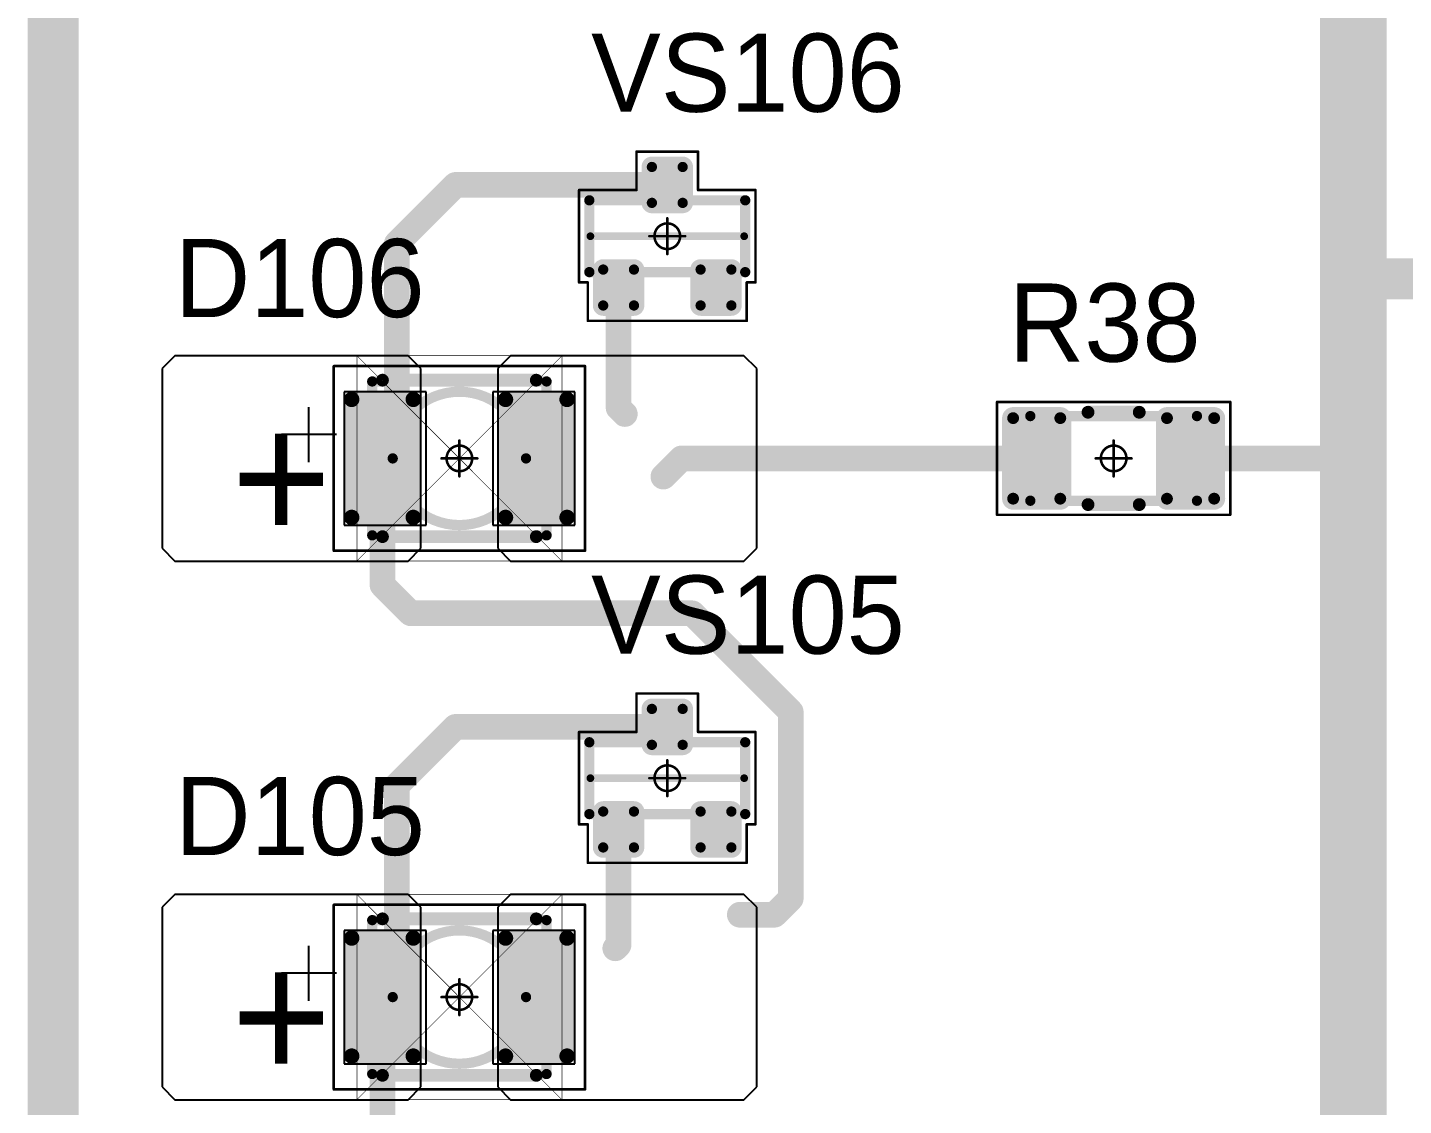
# Model space of a CAD drawing. Header units: millimetres. Extents: x 0 to 1769, y 431 to 1001.
# Drawn here: x 1558.52 to 1585.35, y 486.92 to 507.93 of the extents above; entities that cross this region are included whole.
import ezdxf

# ---------------------------------------------------------------- set-up
doc = ezdxf.new("R2010")
doc.units = ezdxf.units.MM
for name, color, linetype in [('Mechanical13', 56, 'Continuous'), ('Mechanical15', 56, 'Continuous'), ('Mechanical9', 56, 'Continuous'), ('TopLayer', 1, 'Continuous'), ('TopOverlay', 2, 'Continuous'), ('TopPaste', 8, 'Continuous'), ('TopSolder', 216, 'Continuous')]:
    doc.layers.add(name, color=color, linetype=linetype)

# ---------------------------------------------------------------- blocks, each defined once
blk = doc.blocks.new('SOT23_33')
at = {"layer": 'Mechanical13', "const_width": 0.2}
for points in [[(-0.7, 1.52), (-0.7, -1.52)], [(-0.7, 1.52), (0.7, 1.52)], [(0.7, 1.52), (0.7, -1.52)], [(-0.7, -1.52), (0.7, -1.52)]]:
    blk.add_lwpolyline(points, dxfattribs=at)
at = {"layer": 'Mechanical13', "const_width": 0.1}
for points in [[(-0.75, 1.52, 1), (-0.65, 1.52, 1)], [(-0.75, 1.52, 1), (-0.65, 1.52, 1)], [(0.65, 1.52, 1), (0.75, 1.52, 1)], [(0.65, 1.52, 1), (0.75, 1.52, 1)], [(-0.75, -1.52, 1), (-0.65, -1.52, 1)], [(-0.75, -1.52, 1), (-0.65, -1.52, 1)], [(0.65, -1.52, 1), (0.75, -1.52, 1)], [(0.65, -1.52, 1), (0.75, -1.52, 1)]]:
    blk.add_lwpolyline(points, format="xyb", close=True, dxfattribs=at)
at = {"layer": 'Mechanical15', "const_width": 0.05}
for points in [[(-0.9, 1.72), (0.9, 1.72)], [(-0.9, 1.72), (-0.9, 1.55)], [(0.9, 1.72), (0.9, 0.6)], [(-1.65, 1.55), (-0.9, 1.55)], [(-1.65, 1.55), (-1.65, -1.55)], [(0.9, 0.6), (1.65, 0.6)], [(1.65, 0.6), (1.65, -0.6)], [(0, 0.35), (0, -0.35)], [(-0.35, 0), (0.35, 0)], [(0.9, -0.6), (0.9, -1.72)], [(0.9, -0.6), (1.65, -0.6)], [(-1.65, -1.55), (-0.9, -1.55)], [(-0.9, -1.55), (-0.9, -1.72)], [(-0.9, -1.72), (0.9, -1.72)]]:
    blk.add_lwpolyline(points, dxfattribs=at)
at = {"layer": 'Mechanical15'}
for points, const_width in [([(-0.913, 1.72, 1), (-0.888, 1.72, 1)], 0.025), ([(-0.913, 1.72, 1), (-0.888, 1.72, 1)], 0.025), ([(0.888, 1.72, 1), (0.913, 1.72, 1)], 0.025), ([(0.888, 1.72, 1), (0.913, 1.72, 1)], 0.025), ([(-1.662, 1.55, 1), (-1.637, 1.55, 1)], 0.025), ([(-1.662, 1.55, 1), (-1.637, 1.55, 1)], 0.025), ([(-0.913, 1.55, 1), (-0.888, 1.55, 1)], 0.025), ([(-0.913, 1.55, 1), (-0.888, 1.55, 1)], 0.025), ([(0.888, 0.6, 1), (0.913, 0.6, 1)], 0.025), ([(0.888, 0.6, 1), (0.913, 0.6, 1)], 0.025), ([(1.637, 0.6, 1), (1.662, 0.6, 1)], 0.025), ([(1.637, 0.6, 1), (1.662, 0.6, 1)], 0.025), ([(0.25, 0, 1), (-0.25, 0, 1)], 0.05), ([(-0.012, 0.35, 1), (0.012, 0.35, 1)], 0.025), ([(-0.362, 0, 1), (-0.337, 0, 1)], 0.025), ([(-0.262, 0, 1), (-0.238, 0, 1)], 0.025), ([(0.238, 0, 1), (0.262, 0, 1)], 0.025), ([(0.337, 0, 1), (0.362, 0, 1)], 0.025), ([(-0.012, -0.35, 1), (0.012, -0.35, 1)], 0.025), ([(0.888, -0.6, 1), (0.913, -0.6, 1)], 0.025), ([(0.888, -0.6, 1), (0.913, -0.6, 1)], 0.025), ([(1.637, -0.6, 1), (1.662, -0.6, 1)], 0.025), ([(1.637, -0.6, 1), (1.662, -0.6, 1)], 0.025), ([(-1.662, -1.55, 1), (-1.637, -1.55, 1)], 0.025), ([(-1.662, -1.55, 1), (-1.637, -1.55, 1)], 0.025), ([(-0.913, -1.55, 1), (-0.888, -1.55, 1)], 0.025), ([(-0.913, -1.55, 1), (-0.888, -1.55, 1)], 0.025), ([(-0.913, -1.72, 1), (-0.888, -1.72, 1)], 0.025), ([(-0.913, -1.72, 1), (-0.888, -1.72, 1)], 0.025), ([(0.888, -1.72, 1), (0.913, -1.72, 1)], 0.025), ([(0.888, -1.72, 1), (0.913, -1.72, 1)], 0.025)]:
    blk.add_lwpolyline(points, format="xyb", close=True, dxfattribs=dict(at, const_width=const_width))
at = {"layer": 'TopLayer', "const_width": 0.1}
for points in [[(-1.4, 1.25, 1), (-1.3, 1.25, 1)], [(-0.7, 1.25, 1), (-0.6, 1.25, 1)], [(-1.4, 0.65, 1), (-1.3, 0.65, 1)], [(-0.7, 0.65, 1), (-0.6, 0.65, 1)], [(0.6, 0.3, 1), (0.7, 0.3, 1)], [(1.3, 0.3, 1), (1.4, 0.3, 1)], [(0.6, -0.3, 1), (0.7, -0.3, 1)], [(1.3, -0.3, 1), (1.4, -0.3, 1)], [(-1.4, -0.65, 1), (-1.3, -0.65, 1)], [(-0.7, -0.65, 1), (-0.6, -0.65, 1)], [(-1.4, -1.25, 1), (-1.3, -1.25, 1)], [(-0.7, -1.25, 1), (-0.6, -1.25, 1)]]:
    blk.add_lwpolyline(points, format="xyb", close=True, dxfattribs=at)
at = {"layer": 'TopLayer'}
for points in [[(-1.35, 1.35), (-1.35, 0.55), (-0.65, 1.35), (-0.65, 0.55)], [(-1.45, 1.25), (-1.45, 0.65), (-0.55, 1.25), (-0.55, 0.65)], [(0.55, 0.3), (0.55, -0.3), (1.45, 0.3), (1.45, -0.3)], [(0.65, 0.4), (0.65, -0.4), (1.35, 0.4), (1.35, -0.4)], [(-1.45, -0.65), (-1.45, -1.25), (-0.55, -0.65), (-0.55, -1.25)], [(-1.35, -0.55), (-1.35, -1.35), (-0.65, -0.55), (-0.65, -1.35)]]:
    blk.add_solid(points, dxfattribs=at)
at = {"layer": 'TopOverlay', "const_width": 0.15}
blk.add_lwpolyline([(0, 1.5), (0, -1.5)], dxfattribs=at)
at = {"layer": 'TopOverlay', "const_width": 0.075}
for points in [[(-0.038, 1.5, 1), (0.038, 1.5, 1)], [(-0.038, -1.5, 1), (0.038, -1.5, 1)]]:
    blk.add_lwpolyline(points, format="xyb", close=True, dxfattribs=at)
at = {"layer": 'TopPaste', "const_width": 0.075}
for points in [[(-1.387, 1.25, 1), (-1.313, 1.25, 1)], [(-0.687, 1.25, 1), (-0.613, 1.25, 1)], [(-1.387, 0.65, 1), (-1.313, 0.65, 1)], [(-0.687, 0.65, 1), (-0.613, 0.65, 1)], [(0.613, 0.3, 1), (0.687, 0.3, 1)], [(1.313, 0.3, 1), (1.387, 0.3, 1)], [(0.613, -0.3, 1), (0.687, -0.3, 1)], [(1.313, -0.3, 1), (1.387, -0.3, 1)], [(-1.387, -0.65, 1), (-1.313, -0.65, 1)], [(-0.687, -0.65, 1), (-0.613, -0.65, 1)], [(-1.387, -1.25, 1), (-1.313, -1.25, 1)], [(-0.687, -1.25, 1), (-0.613, -1.25, 1)]]:
    blk.add_lwpolyline(points, format="xyb", close=True, dxfattribs=at)
at = {"layer": 'TopPaste'}
for points in [[(-1.425, 1.25), (-1.425, 0.65), (-0.575, 1.25), (-0.575, 0.65)], [(-1.35, 1.325), (-1.35, 0.575), (-0.65, 1.325), (-0.65, 0.575)], [(0.575, 0.3), (0.575, -0.3), (1.425, 0.3), (1.425, -0.3)], [(0.65, 0.375), (0.65, -0.375), (1.35, 0.375), (1.35, -0.375)], [(-1.425, -0.65), (-1.425, -1.25), (-0.575, -0.65), (-0.575, -1.25)], [(-1.35, -0.575), (-1.35, -1.325), (-0.65, -0.575), (-0.65, -1.325)]]:
    blk.add_solid(points, dxfattribs=at)
at = {"layer": 'TopSolder', "const_width": 0.202}
for points in [[(-1.451, 1.25, 1), (-1.249, 1.25, 1)], [(-0.751, 1.25, 1), (-0.549, 1.25, 1)], [(-1.451, 0.65, 1), (-1.249, 0.65, 1)], [(-0.751, 0.65, 1), (-0.549, 0.65, 1)], [(0.549, 0.3, 1), (0.751, 0.3, 1)], [(1.249, 0.3, 1), (1.451, 0.3, 1)], [(0.549, -0.3, 1), (0.751, -0.3, 1)], [(1.249, -0.3, 1), (1.451, -0.3, 1)], [(-1.451, -0.65, 1), (-1.249, -0.65, 1)], [(-0.751, -0.65, 1), (-0.549, -0.65, 1)], [(-1.451, -1.25, 1), (-1.249, -1.25, 1)], [(-0.751, -1.25, 1), (-0.549, -1.25, 1)]]:
    blk.add_lwpolyline(points, format="xyb", close=True, dxfattribs=at)
at = {"layer": 'TopSolder'}
for points in [[(-1.35, 1.452), (-1.35, 0.448), (-0.65, 1.452), (-0.65, 0.448)], [(-1.552, 1.25), (-1.552, 0.65), (-0.448, 1.25), (-0.448, 0.65)], [(0.448, 0.3), (0.448, -0.3), (1.552, 0.3), (1.552, -0.3)], [(0.65, 0.502), (0.65, -0.502), (1.35, 0.502), (1.35, -0.502)], [(-1.35, -0.448), (-1.35, -1.452), (-0.65, -0.448), (-0.65, -1.452)], [(-1.552, -0.65), (-1.552, -1.25), (-0.448, -0.65), (-0.448, -1.25)]]:
    blk.add_solid(points, dxfattribs=at)
blk = doc.blocks.new('SOT23_34')
at = {"layer": 'Mechanical13', "const_width": 0.2}
for points in [[(-0.7, 1.52), (-0.7, -1.52)], [(-0.7, 1.52), (0.7, 1.52)], [(0.7, 1.52), (0.7, -1.52)], [(-0.7, -1.52), (0.7, -1.52)]]:
    blk.add_lwpolyline(points, dxfattribs=at)
at = {"layer": 'Mechanical13', "const_width": 0.1}
for points in [[(-0.75, 1.52, 1), (-0.65, 1.52, 1)], [(-0.75, 1.52, 1), (-0.65, 1.52, 1)], [(0.65, 1.52, 1), (0.75, 1.52, 1)], [(0.65, 1.52, 1), (0.75, 1.52, 1)], [(-0.75, -1.52, 1), (-0.65, -1.52, 1)], [(-0.75, -1.52, 1), (-0.65, -1.52, 1)], [(0.65, -1.52, 1), (0.75, -1.52, 1)], [(0.65, -1.52, 1), (0.75, -1.52, 1)]]:
    blk.add_lwpolyline(points, format="xyb", close=True, dxfattribs=at)
at = {"layer": 'Mechanical15', "const_width": 0.05}
for points in [[(-0.9, 1.72), (0.9, 1.72)], [(-0.9, 1.72), (-0.9, 1.55)], [(0.9, 1.72), (0.9, 0.6)], [(-1.65, 1.55), (-0.9, 1.55)], [(-1.65, 1.55), (-1.65, -1.55)], [(0.9, 0.6), (1.65, 0.6)], [(1.65, 0.6), (1.65, -0.6)], [(0, 0.35), (0, -0.35)], [(-0.35, 0), (0.35, 0)], [(0.9, -0.6), (0.9, -1.72)], [(0.9, -0.6), (1.65, -0.6)], [(-1.65, -1.55), (-0.9, -1.55)], [(-0.9, -1.55), (-0.9, -1.72)], [(-0.9, -1.72), (0.9, -1.72)]]:
    blk.add_lwpolyline(points, dxfattribs=at)
at = {"layer": 'Mechanical15'}
for points, const_width in [([(-0.913, 1.72, 1), (-0.888, 1.72, 1)], 0.025), ([(-0.913, 1.72, 1), (-0.888, 1.72, 1)], 0.025), ([(0.888, 1.72, 1), (0.913, 1.72, 1)], 0.025), ([(0.888, 1.72, 1), (0.913, 1.72, 1)], 0.025), ([(-1.662, 1.55, 1), (-1.637, 1.55, 1)], 0.025), ([(-1.662, 1.55, 1), (-1.637, 1.55, 1)], 0.025), ([(-0.913, 1.55, 1), (-0.888, 1.55, 1)], 0.025), ([(-0.913, 1.55, 1), (-0.888, 1.55, 1)], 0.025), ([(0.888, 0.6, 1), (0.913, 0.6, 1)], 0.025), ([(0.888, 0.6, 1), (0.913, 0.6, 1)], 0.025), ([(1.637, 0.6, 1), (1.662, 0.6, 1)], 0.025), ([(1.637, 0.6, 1), (1.662, 0.6, 1)], 0.025), ([(0.25, 0, 1), (-0.25, 0, 1)], 0.05), ([(-0.012, 0.35, 1), (0.012, 0.35, 1)], 0.025), ([(-0.362, 0, 1), (-0.337, 0, 1)], 0.025), ([(-0.262, 0, 1), (-0.238, 0, 1)], 0.025), ([(0.238, 0, 1), (0.262, 0, 1)], 0.025), ([(0.337, 0, 1), (0.362, 0, 1)], 0.025), ([(-0.012, -0.35, 1), (0.012, -0.35, 1)], 0.025), ([(0.888, -0.6, 1), (0.913, -0.6, 1)], 0.025), ([(0.888, -0.6, 1), (0.913, -0.6, 1)], 0.025), ([(1.637, -0.6, 1), (1.662, -0.6, 1)], 0.025), ([(1.637, -0.6, 1), (1.662, -0.6, 1)], 0.025), ([(-1.662, -1.55, 1), (-1.637, -1.55, 1)], 0.025), ([(-1.662, -1.55, 1), (-1.637, -1.55, 1)], 0.025), ([(-0.913, -1.55, 1), (-0.888, -1.55, 1)], 0.025), ([(-0.913, -1.55, 1), (-0.888, -1.55, 1)], 0.025), ([(-0.913, -1.72, 1), (-0.888, -1.72, 1)], 0.025), ([(-0.913, -1.72, 1), (-0.888, -1.72, 1)], 0.025), ([(0.888, -1.72, 1), (0.913, -1.72, 1)], 0.025), ([(0.888, -1.72, 1), (0.913, -1.72, 1)], 0.025)]:
    blk.add_lwpolyline(points, format="xyb", close=True, dxfattribs=dict(at, const_width=const_width))
at = {"layer": 'TopLayer', "const_width": 0.1}
for points in [[(-1.4, 1.25, 1), (-1.3, 1.25, 1)], [(-0.7, 1.25, 1), (-0.6, 1.25, 1)], [(-1.4, 0.65, 1), (-1.3, 0.65, 1)], [(-0.7, 0.65, 1), (-0.6, 0.65, 1)], [(0.6, 0.3, 1), (0.7, 0.3, 1)], [(1.3, 0.3, 1), (1.4, 0.3, 1)], [(0.6, -0.3, 1), (0.7, -0.3, 1)], [(1.3, -0.3, 1), (1.4, -0.3, 1)], [(-1.4, -0.65, 1), (-1.3, -0.65, 1)], [(-0.7, -0.65, 1), (-0.6, -0.65, 1)], [(-1.4, -1.25, 1), (-1.3, -1.25, 1)], [(-0.7, -1.25, 1), (-0.6, -1.25, 1)]]:
    blk.add_lwpolyline(points, format="xyb", close=True, dxfattribs=at)
at = {"layer": 'TopLayer'}
for points in [[(-1.35, 1.35), (-1.35, 0.55), (-0.65, 1.35), (-0.65, 0.55)], [(-1.45, 1.25), (-1.45, 0.65), (-0.55, 1.25), (-0.55, 0.65)], [(0.55, 0.3), (0.55, -0.3), (1.45, 0.3), (1.45, -0.3)], [(0.65, 0.4), (0.65, -0.4), (1.35, 0.4), (1.35, -0.4)], [(-1.45, -0.65), (-1.45, -1.25), (-0.55, -0.65), (-0.55, -1.25)], [(-1.35, -0.55), (-1.35, -1.35), (-0.65, -0.55), (-0.65, -1.35)]]:
    blk.add_solid(points, dxfattribs=at)
at = {"layer": 'TopOverlay', "const_width": 0.15}
blk.add_lwpolyline([(0, 1.5), (0, -1.5)], dxfattribs=at)
at = {"layer": 'TopOverlay', "const_width": 0.075}
for points in [[(-0.038, 1.5, 1), (0.038, 1.5, 1)], [(-0.038, -1.5, 1), (0.038, -1.5, 1)]]:
    blk.add_lwpolyline(points, format="xyb", close=True, dxfattribs=at)
at = {"layer": 'TopPaste', "const_width": 0.075}
for points in [[(-1.387, 1.25, 1), (-1.313, 1.25, 1)], [(-0.687, 1.25, 1), (-0.613, 1.25, 1)], [(-1.387, 0.65, 1), (-1.313, 0.65, 1)], [(-0.687, 0.65, 1), (-0.613, 0.65, 1)], [(0.613, 0.3, 1), (0.687, 0.3, 1)], [(1.313, 0.3, 1), (1.387, 0.3, 1)], [(0.613, -0.3, 1), (0.687, -0.3, 1)], [(1.313, -0.3, 1), (1.387, -0.3, 1)], [(-1.387, -0.65, 1), (-1.313, -0.65, 1)], [(-0.687, -0.65, 1), (-0.613, -0.65, 1)], [(-1.387, -1.25, 1), (-1.313, -1.25, 1)], [(-0.687, -1.25, 1), (-0.613, -1.25, 1)]]:
    blk.add_lwpolyline(points, format="xyb", close=True, dxfattribs=at)
at = {"layer": 'TopPaste'}
for points in [[(-1.425, 1.25), (-1.425, 0.65), (-0.575, 1.25), (-0.575, 0.65)], [(-1.35, 1.325), (-1.35, 0.575), (-0.65, 1.325), (-0.65, 0.575)], [(0.575, 0.3), (0.575, -0.3), (1.425, 0.3), (1.425, -0.3)], [(0.65, 0.375), (0.65, -0.375), (1.35, 0.375), (1.35, -0.375)], [(-1.425, -0.65), (-1.425, -1.25), (-0.575, -0.65), (-0.575, -1.25)], [(-1.35, -0.575), (-1.35, -1.325), (-0.65, -0.575), (-0.65, -1.325)]]:
    blk.add_solid(points, dxfattribs=at)
at = {"layer": 'TopSolder', "const_width": 0.202}
for points in [[(-1.451, 1.25, 1), (-1.249, 1.25, 1)], [(-0.751, 1.25, 1), (-0.549, 1.25, 1)], [(-1.451, 0.65, 1), (-1.249, 0.65, 1)], [(-0.751, 0.65, 1), (-0.549, 0.65, 1)], [(0.549, 0.3, 1), (0.751, 0.3, 1)], [(1.249, 0.3, 1), (1.451, 0.3, 1)], [(0.549, -0.3, 1), (0.751, -0.3, 1)], [(1.249, -0.3, 1), (1.451, -0.3, 1)], [(-1.451, -0.65, 1), (-1.249, -0.65, 1)], [(-0.751, -0.65, 1), (-0.549, -0.65, 1)], [(-1.451, -1.25, 1), (-1.249, -1.25, 1)], [(-0.751, -1.25, 1), (-0.549, -1.25, 1)]]:
    blk.add_lwpolyline(points, format="xyb", close=True, dxfattribs=at)
at = {"layer": 'TopSolder'}
for points in [[(-1.35, 1.452), (-1.35, 0.448), (-0.65, 1.452), (-0.65, 0.448)], [(-1.552, 1.25), (-1.552, 0.65), (-0.448, 1.25), (-0.448, 0.65)], [(0.448, 0.3), (0.448, -0.3), (1.552, 0.3), (1.552, -0.3)], [(0.65, 0.502), (0.65, -0.502), (1.35, 0.502), (1.35, -0.502)], [(-1.35, -0.448), (-1.35, -1.452), (-0.65, -0.448), (-0.65, -1.452)], [(-1.552, -0.65), (-1.552, -1.25), (-0.448, -0.65), (-0.448, -1.25)]]:
    blk.add_solid(points, dxfattribs=at)
blk = doc.blocks.new('RC1206S_151')
at = {"layer": 'Mechanical13', "const_width": 0.2}
for points in [[(1.625, 0.825), (-1.625, 0.825)], [(-1.625, 0.825), (-1.625, -0.825)], [(1.625, 0.825), (1.625, -0.825)], [(1.625, -0.825), (-1.625, -0.825)]]:
    blk.add_lwpolyline(points, dxfattribs=at)
at = {"layer": 'Mechanical13', "const_width": 0.1}
for points in [[(-1.675, 0.825, 1), (-1.575, 0.825, 1)], [(-1.675, 0.825, 1), (-1.575, 0.825, 1)], [(1.575, 0.825, 1), (1.675, 0.825, 1)], [(1.575, 0.825, 1), (1.675, 0.825, 1)], [(-1.675, -0.825, 1), (-1.575, -0.825, 1)], [(-1.675, -0.825, 1), (-1.575, -0.825, 1)], [(1.575, -0.825, 1), (1.675, -0.825, 1)], [(1.575, -0.825, 1), (1.675, -0.825, 1)]]:
    blk.add_lwpolyline(points, format="xyb", close=True, dxfattribs=at)
at = {"layer": 'Mechanical15', "const_width": 0.05}
for points in [[(2.275, 1.1), (-2.275, 1.1)], [(-2.275, 1.1), (-2.275, -1.1)], [(2.275, 1.1), (2.275, -1.1)], [(0, 0.35), (0, -0.35)], [(0.35, 0), (-0.35, 0)], [(2.275, -1.1), (-2.275, -1.1)]]:
    blk.add_lwpolyline(points, dxfattribs=at)
at = {"layer": 'Mechanical15'}
for points, const_width in [([(-2.287, 1.1, 1), (-2.262, 1.1, 1)], 0.025), ([(-2.287, 1.1, 1), (-2.262, 1.1, 1)], 0.025), ([(2.262, 1.1, 1), (2.287, 1.1, 1)], 0.025), ([(2.262, 1.1, 1), (2.287, 1.1, 1)], 0.025), ([(0.25, 0, 1), (-0.25, 0, 1)], 0.05), ([(-0.012, 0.35, 1), (0.012, 0.35, 1)], 0.025), ([(-0.362, 0, 1), (-0.337, 0, 1)], 0.025), ([(-0.262, 0, 1), (-0.238, 0, 1)], 0.025), ([(0.238, 0, 1), (0.262, 0, 1)], 0.025), ([(0.337, 0, 1), (0.362, 0, 1)], 0.025), ([(-0.012, -0.35, 1), (0.012, -0.35, 1)], 0.025), ([(-2.287, -1.1, 1), (-2.262, -1.1, 1)], 0.025), ([(-2.287, -1.1, 1), (-2.262, -1.1, 1)], 0.025), ([(2.262, -1.1, 1), (2.287, -1.1, 1)], 0.025), ([(2.262, -1.1, 1), (2.287, -1.1, 1)], 0.025)]:
    blk.add_lwpolyline(points, format="xyb", close=True, dxfattribs=dict(at, const_width=const_width))
at = {"layer": 'TopLayer', "const_width": 0.115}
for points in [[(-2.018, 0.785, 1), (-1.903, 0.785, 1)], [(-1.098, 0.785, 1), (-0.983, 0.785, 1)], [(0.983, 0.785, 1), (1.098, 0.785, 1)], [(1.903, 0.785, 1), (2.018, 0.785, 1)], [(-2.018, -0.785, 1), (-1.903, -0.785, 1)], [(-1.098, -0.785, 1), (-0.983, -0.785, 1)], [(0.983, -0.785, 1), (1.098, -0.785, 1)], [(1.903, -0.785, 1), (2.018, -0.785, 1)]]:
    blk.add_lwpolyline(points, format="xyb", close=True, dxfattribs=at)
at = {"layer": 'TopLayer'}
for points in [[(-1.96, -0.9), (-1.04, -0.9), (-1.96, 0.9), (-1.04, 0.9)], [(1.04, -0.9), (1.96, -0.9), (1.04, 0.9), (1.96, 0.9)], [(-2.075, -0.785), (-0.925, -0.785), (-2.075, 0.785), (-0.925, 0.785)], [(0.925, -0.785), (2.075, -0.785), (0.925, 0.785), (2.075, 0.785)]]:
    blk.add_solid(points, dxfattribs=at)
at = {"layer": 'TopOverlay', "const_width": 0.25}
for points in [[(0.5, 0.9), (-0.5, 0.9)], [(0.5, -0.9), (-0.5, -0.9)]]:
    blk.add_lwpolyline(points, dxfattribs=at)
at = {"layer": 'TopOverlay', "const_width": 0.125}
for points in [[(-0.562, 0.9, 1), (-0.437, 0.9, 1)], [(0.437, 0.9, 1), (0.562, 0.9, 1)], [(-0.562, -0.9, 1), (-0.437, -0.9, 1)], [(0.437, -0.9, 1), (0.562, -0.9, 1)]]:
    blk.add_lwpolyline(points, format="xyb", close=True, dxfattribs=at)
at = {"layer": 'TopPaste', "const_width": 0.09}
for points in [[(-2.005, 0.785, 1), (-1.915, 0.785, 1)], [(-1.085, 0.785, 1), (-0.995, 0.785, 1)], [(0.995, 0.785, 1), (1.085, 0.785, 1)], [(1.915, 0.785, 1), (2.005, 0.785, 1)], [(-2.005, -0.785, 1), (-1.915, -0.785, 1)], [(-1.085, -0.785, 1), (-0.995, -0.785, 1)], [(0.995, -0.785, 1), (1.085, -0.785, 1)], [(1.915, -0.785, 1), (2.005, -0.785, 1)]]:
    blk.add_lwpolyline(points, format="xyb", close=True, dxfattribs=at)
at = {"layer": 'TopPaste'}
for points in [[(-1.96, -0.875), (-1.04, -0.875), (-1.96, 0.875), (-1.04, 0.875)], [(1.04, -0.875), (1.96, -0.875), (1.04, 0.875), (1.96, 0.875)], [(-2.05, -0.785), (-0.95, -0.785), (-2.05, 0.785), (-0.95, 0.785)], [(0.95, -0.785), (2.05, -0.785), (0.95, 0.785), (2.05, 0.785)]]:
    blk.add_solid(points, dxfattribs=at)
at = {"layer": 'TopSolder', "const_width": 0.215}
for points in [[(-2.068, 0.785, 1), (-1.853, 0.785, 1)], [(-1.148, 0.785, 1), (-0.933, 0.785, 1)], [(0.933, 0.785, 1), (1.148, 0.785, 1)], [(1.853, 0.785, 1), (2.068, 0.785, 1)], [(-2.068, -0.785, 1), (-1.853, -0.785, 1)], [(-1.148, -0.785, 1), (-0.933, -0.785, 1)], [(0.933, -0.785, 1), (1.148, -0.785, 1)], [(1.853, -0.785, 1), (2.068, -0.785, 1)]]:
    blk.add_lwpolyline(points, format="xyb", close=True, dxfattribs=at)
at = {"layer": 'TopSolder'}
for points in [[(-1.96, -1), (-1.04, -1), (-1.96, 1), (-1.04, 1)], [(1.04, -1), (1.96, -1), (1.04, 1), (1.96, 1)], [(-2.175, -0.785), (-0.825, -0.785), (-2.175, 0.785), (-0.825, 0.785)], [(0.825, -0.785), (2.175, -0.785), (0.825, 0.785), (2.175, 0.785)]]:
    blk.add_solid(points, dxfattribs=at)
blk = doc.blocks.new('T66G_221')
at = {"layer": 'Mechanical13'}
for p, q in [((2.936, 0.071), (2.936, -1)), ((2.4, -0.464), (3.471, -0.464))]:
    blk.add_line(p, q, dxfattribs=at)
at = {"layer": 'Mechanical13', "const_width": 0.2}
for points in [[(1.7, 1.5), (-1.7, 1.5)], [(-1.7, 1.5), (-1.7, -1.5)], [(1.7, 1.5), (1.7, -1.5)], [(1.7, -1.5), (-1.7, -1.5)]]:
    blk.add_lwpolyline(points, dxfattribs=at)
at = {"layer": 'Mechanical13'}
for points, const_width in [([(-1.75, 1.5, 1), (-1.65, 1.5, 1)], 0.1), ([(-1.75, 1.5, 1), (-1.65, 1.5, 1)], 0.1), ([(1.3, 0, 1), (-1.3, 0, 1)], 0.2), ([(1.65, 1.5, 1), (1.75, 1.5, 1)], 0.1), ([(1.65, 1.5, 1), (1.75, 1.5, 1)], 0.1), ([(-1.35, 0, 1), (-1.25, 0, 1)], 0.1), ([(1.25, 0, 1), (1.35, 0, 1)], 0.1), ([(-1.75, -1.5, 1), (-1.65, -1.5, 1)], 0.1), ([(-1.75, -1.5, 1), (-1.65, -1.5, 1)], 0.1), ([(1.65, -1.5, 1), (1.75, -1.5, 1)], 0.1), ([(1.65, -1.5, 1), (1.75, -1.5, 1)], 0.1)]:
    blk.add_lwpolyline(points, format="xyb", close=True, dxfattribs=dict(at, const_width=const_width))
at = {"layer": 'Mechanical15', "const_width": 0.05}
for points in [[(-2.45, 1.8), (-2.45, -1.8)], [(2.45, 1.8), (-2.45, 1.8)], [(2.45, 1.8), (2.45, -1.8)], [(0, 0.35), (0, -0.35)], [(0.35, 0), (-0.35, 0)], [(2.45, -1.8), (-2.45, -1.8)]]:
    blk.add_lwpolyline(points, dxfattribs=at)
at = {"layer": 'Mechanical15'}
for points, const_width in [([(-2.462, 1.8, 1), (-2.438, 1.8, 1)], 0.025), ([(-2.462, 1.8, 1), (-2.438, 1.8, 1)], 0.025), ([(2.438, 1.8, 1), (2.462, 1.8, 1)], 0.025), ([(2.438, 1.8, 1), (2.462, 1.8, 1)], 0.025), ([(0.25, 0, 1), (-0.25, 0, 1)], 0.05), ([(-0.012, 0.35, 1), (0.012, 0.35, 1)], 0.025), ([(-0.362, 0, 1), (-0.337, 0, 1)], 0.025), ([(-0.262, 0, 1), (-0.238, 0, 1)], 0.025), ([(0.238, 0, 1), (0.262, 0, 1)], 0.025), ([(0.337, 0, 1), (0.362, 0, 1)], 0.025), ([(-0.012, -0.35, 1), (0.012, -0.35, 1)], 0.025), ([(-2.462, -1.8, 1), (-2.438, -1.8, 1)], 0.025), ([(-2.462, -1.8, 1), (-2.438, -1.8, 1)], 0.025), ([(2.438, -1.8, 1), (2.462, -1.8, 1)], 0.025), ([(2.438, -1.8, 1), (2.462, -1.8, 1)], 0.025)]:
    blk.add_lwpolyline(points, format="xyb", close=True, dxfattribs=dict(at, const_width=const_width))
at = {"layer": 'TopLayer'}
for p, q in [((-5.55, 2), (-5.8, 1.75)), ((-1, 2), (-5.55, 2)), ((-0.75, 1.75), (-1, 2)), ((1, 2), (0.75, 1.75)), ((5.55, 2), (1, 2)), ((5.8, 1.75), (5.55, 2)), ((-5.8, 1.75), (-5.8, -1.75)), ((-0.75, -1.75), (-0.75, 1.75)), ((0.75, 1.75), (0.75, -1.75)), ((5.8, -1.75), (5.8, 1.75)), ((-5.8, -1.75), (-5.55, -2)), ((-1, -2), (-0.75, -1.75)), ((0.75, -1.75), (1, -2)), ((5.55, -2), (5.8, -1.75)), ((-5.55, -2), (-1, -2)), ((1, -2), (5.55, -2))]:
    blk.add_line(p, q, dxfattribs=at)
at = {"layer": 'TopLayer', "const_width": 0.15}
for points in [[(-2.175, 1.15, 1), (-2.025, 1.15, 1)], [(-0.975, 1.15, 1), (-0.825, 1.15, 1)], [(0.825, 1.15, 1), (0.975, 1.15, 1)], [(2.025, 1.15, 1), (2.175, 1.15, 1)], [(-2.175, -1.15, 1), (-2.025, -1.15, 1)], [(-0.975, -1.15, 1), (-0.825, -1.15, 1)], [(0.825, -1.15, 1), (0.975, -1.15, 1)], [(2.025, -1.15, 1), (2.175, -1.15, 1)]]:
    blk.add_lwpolyline(points, format="xyb", close=True, dxfattribs=at)
at = {"layer": 'TopLayer'}
for points in [[(-0.75, 1.15), (-2.25, 1.15), (-0.75, -1.15), (-2.25, -1.15)], [(-0.9, 1.3), (-2.1, 1.3), (-0.9, -1.3), (-2.1, -1.3)], [(2.25, 1.15), (0.75, 1.15), (2.25, -1.15), (0.75, -1.15)], [(2.1, 1.3), (0.9, 1.3), (2.1, -1.3), (0.9, -1.3)]]:
    blk.add_solid(points, dxfattribs=at)
at = {"layer": 'TopOverlay', "const_width": 0.25}
for points in [[(1.5, 1.525), (-1.5, 1.525)], [(1.5, -1.525), (-1.5, -1.525)]]:
    blk.add_lwpolyline(points, dxfattribs=at)
at = {"layer": 'TopOverlay', "const_width": 0.125}
for points in [[(-1.562, 1.525, 1), (-1.438, 1.525, 1)], [(1.438, 1.525, 1), (1.562, 1.525, 1)], [(-1.562, -1.525, 1), (-1.438, -1.525, 1)], [(1.438, -1.525, 1), (1.562, -1.525, 1)]]:
    blk.add_lwpolyline(points, format="xyb", close=True, dxfattribs=at)
at = {"layer": 'TopPaste', "const_width": 0.125}
for points in [[(-2.163, 1.15, 1), (-2.038, 1.15, 1)], [(-0.963, 1.15, 1), (-0.838, 1.15, 1)], [(0.838, 1.15, 1), (0.963, 1.15, 1)], [(2.038, 1.15, 1), (2.163, 1.15, 1)], [(-2.163, -1.15, 1), (-2.038, -1.15, 1)], [(-0.963, -1.15, 1), (-0.838, -1.15, 1)], [(0.838, -1.15, 1), (0.963, -1.15, 1)], [(2.038, -1.15, 1), (2.163, -1.15, 1)]]:
    blk.add_lwpolyline(points, format="xyb", close=True, dxfattribs=at)
at = {"layer": 'TopPaste'}
for points in [[(-0.775, 1.15), (-2.225, 1.15), (-0.775, -1.15), (-2.225, -1.15)], [(-0.9, 1.275), (-2.1, 1.275), (-0.9, -1.275), (-2.1, -1.275)], [(2.225, 1.15), (0.775, 1.15), (2.225, -1.15), (0.775, -1.15)], [(2.1, 1.275), (0.9, 1.275), (2.1, -1.275), (0.9, -1.275)]]:
    blk.add_solid(points, dxfattribs=at)
at = {"layer": 'TopSolder'}
for p, q in [((-2.25, 1.3), (-2.25, -1.3)), ((-0.65, 1.3), (-2.25, 1.3)), ((-0.65, -1.3), (-0.65, 1.3)), ((0.65, 1.3), (0.65, -1.3)), ((2.25, 1.3), (0.65, 1.3)), ((2.25, -1.3), (2.25, 1.3)), ((-2.25, -1.3), (-0.65, -1.3)), ((0.65, -1.3), (2.25, -1.3))]:
    blk.add_line(p, q, dxfattribs=at)
at = {"layer": 'TopOverlay'}
blk.add_text('+', height=2.5, dxfattribs=at).set_placement((2.5, -0.8))
blk = doc.blocks.new('T66G_222')
at = {"layer": 'Mechanical13'}
for p, q in [((2.936, 0.071), (2.936, -1)), ((2.4, -0.464), (3.471, -0.464))]:
    blk.add_line(p, q, dxfattribs=at)
at = {"layer": 'Mechanical13', "const_width": 0.2}
for points in [[(1.7, 1.5), (-1.7, 1.5)], [(-1.7, 1.5), (-1.7, -1.5)], [(1.7, 1.5), (1.7, -1.5)], [(1.7, -1.5), (-1.7, -1.5)]]:
    blk.add_lwpolyline(points, dxfattribs=at)
at = {"layer": 'Mechanical13'}
for points, const_width in [([(-1.75, 1.5, 1), (-1.65, 1.5, 1)], 0.1), ([(-1.75, 1.5, 1), (-1.65, 1.5, 1)], 0.1), ([(1.3, 0, 1), (-1.3, 0, 1)], 0.2), ([(1.65, 1.5, 1), (1.75, 1.5, 1)], 0.1), ([(1.65, 1.5, 1), (1.75, 1.5, 1)], 0.1), ([(-1.35, 0, 1), (-1.25, 0, 1)], 0.1), ([(1.25, 0, 1), (1.35, 0, 1)], 0.1), ([(-1.75, -1.5, 1), (-1.65, -1.5, 1)], 0.1), ([(-1.75, -1.5, 1), (-1.65, -1.5, 1)], 0.1), ([(1.65, -1.5, 1), (1.75, -1.5, 1)], 0.1), ([(1.65, -1.5, 1), (1.75, -1.5, 1)], 0.1)]:
    blk.add_lwpolyline(points, format="xyb", close=True, dxfattribs=dict(at, const_width=const_width))
at = {"layer": 'Mechanical15', "const_width": 0.05}
for points in [[(-2.45, 1.8), (-2.45, -1.8)], [(2.45, 1.8), (-2.45, 1.8)], [(2.45, 1.8), (2.45, -1.8)], [(0, 0.35), (0, -0.35)], [(0.35, 0), (-0.35, 0)], [(2.45, -1.8), (-2.45, -1.8)]]:
    blk.add_lwpolyline(points, dxfattribs=at)
at = {"layer": 'Mechanical15'}
for points, const_width in [([(-2.462, 1.8, 1), (-2.438, 1.8, 1)], 0.025), ([(-2.462, 1.8, 1), (-2.438, 1.8, 1)], 0.025), ([(2.438, 1.8, 1), (2.462, 1.8, 1)], 0.025), ([(2.438, 1.8, 1), (2.462, 1.8, 1)], 0.025), ([(0.25, 0, 1), (-0.25, 0, 1)], 0.05), ([(-0.012, 0.35, 1), (0.012, 0.35, 1)], 0.025), ([(-0.362, 0, 1), (-0.337, 0, 1)], 0.025), ([(-0.262, 0, 1), (-0.238, 0, 1)], 0.025), ([(0.238, 0, 1), (0.262, 0, 1)], 0.025), ([(0.337, 0, 1), (0.362, 0, 1)], 0.025), ([(-0.012, -0.35, 1), (0.012, -0.35, 1)], 0.025), ([(-2.462, -1.8, 1), (-2.438, -1.8, 1)], 0.025), ([(-2.462, -1.8, 1), (-2.438, -1.8, 1)], 0.025), ([(2.438, -1.8, 1), (2.462, -1.8, 1)], 0.025), ([(2.438, -1.8, 1), (2.462, -1.8, 1)], 0.025)]:
    blk.add_lwpolyline(points, format="xyb", close=True, dxfattribs=dict(at, const_width=const_width))
at = {"layer": 'TopLayer'}
for p, q in [((-5.55, 2), (-5.8, 1.75)), ((-1, 2), (-5.55, 2)), ((-0.75, 1.75), (-1, 2)), ((1, 2), (0.75, 1.75)), ((5.55, 2), (1, 2)), ((5.8, 1.75), (5.55, 2)), ((-5.8, 1.75), (-5.8, -1.75)), ((-0.75, -1.75), (-0.75, 1.75)), ((0.75, 1.75), (0.75, -1.75)), ((5.8, -1.75), (5.8, 1.75)), ((-5.8, -1.75), (-5.55, -2)), ((-1, -2), (-0.75, -1.75)), ((0.75, -1.75), (1, -2)), ((5.55, -2), (5.8, -1.75)), ((-5.55, -2), (-1, -2)), ((1, -2), (5.55, -2))]:
    blk.add_line(p, q, dxfattribs=at)
at = {"layer": 'TopLayer', "const_width": 0.15}
for points in [[(-2.175, 1.15, 1), (-2.025, 1.15, 1)], [(-0.975, 1.15, 1), (-0.825, 1.15, 1)], [(0.825, 1.15, 1), (0.975, 1.15, 1)], [(2.025, 1.15, 1), (2.175, 1.15, 1)], [(-2.175, -1.15, 1), (-2.025, -1.15, 1)], [(-0.975, -1.15, 1), (-0.825, -1.15, 1)], [(0.825, -1.15, 1), (0.975, -1.15, 1)], [(2.025, -1.15, 1), (2.175, -1.15, 1)]]:
    blk.add_lwpolyline(points, format="xyb", close=True, dxfattribs=at)
at = {"layer": 'TopLayer'}
for points in [[(-0.75, 1.15), (-2.25, 1.15), (-0.75, -1.15), (-2.25, -1.15)], [(-0.9, 1.3), (-2.1, 1.3), (-0.9, -1.3), (-2.1, -1.3)], [(2.25, 1.15), (0.75, 1.15), (2.25, -1.15), (0.75, -1.15)], [(2.1, 1.3), (0.9, 1.3), (2.1, -1.3), (0.9, -1.3)]]:
    blk.add_solid(points, dxfattribs=at)
at = {"layer": 'TopOverlay', "const_width": 0.25}
for points in [[(1.5, 1.525), (-1.5, 1.525)], [(1.5, -1.525), (-1.5, -1.525)]]:
    blk.add_lwpolyline(points, dxfattribs=at)
at = {"layer": 'TopOverlay', "const_width": 0.125}
for points in [[(-1.562, 1.525, 1), (-1.438, 1.525, 1)], [(1.438, 1.525, 1), (1.562, 1.525, 1)], [(-1.562, -1.525, 1), (-1.438, -1.525, 1)], [(1.438, -1.525, 1), (1.562, -1.525, 1)]]:
    blk.add_lwpolyline(points, format="xyb", close=True, dxfattribs=at)
at = {"layer": 'TopPaste', "const_width": 0.125}
for points in [[(-2.163, 1.15, 1), (-2.038, 1.15, 1)], [(-0.963, 1.15, 1), (-0.838, 1.15, 1)], [(0.838, 1.15, 1), (0.963, 1.15, 1)], [(2.038, 1.15, 1), (2.163, 1.15, 1)], [(-2.163, -1.15, 1), (-2.038, -1.15, 1)], [(-0.963, -1.15, 1), (-0.838, -1.15, 1)], [(0.838, -1.15, 1), (0.963, -1.15, 1)], [(2.038, -1.15, 1), (2.163, -1.15, 1)]]:
    blk.add_lwpolyline(points, format="xyb", close=True, dxfattribs=at)
at = {"layer": 'TopPaste'}
for points in [[(-0.775, 1.15), (-2.225, 1.15), (-0.775, -1.15), (-2.225, -1.15)], [(-0.9, 1.275), (-2.1, 1.275), (-0.9, -1.275), (-2.1, -1.275)], [(2.225, 1.15), (0.775, 1.15), (2.225, -1.15), (0.775, -1.15)], [(2.1, 1.275), (0.9, 1.275), (2.1, -1.275), (0.9, -1.275)]]:
    blk.add_solid(points, dxfattribs=at)
at = {"layer": 'TopSolder'}
for p, q in [((-2.25, 1.3), (-2.25, -1.3)), ((-0.65, 1.3), (-2.25, 1.3)), ((-0.65, -1.3), (-0.65, 1.3)), ((0.65, 1.3), (0.65, -1.3)), ((2.25, 1.3), (0.65, 1.3)), ((2.25, -1.3), (2.25, 1.3)), ((-2.25, -1.3), (-0.65, -1.3)), ((0.65, -1.3), (2.25, -1.3))]:
    blk.add_line(p, q, dxfattribs=at)
at = {"layer": 'TopOverlay'}
blk.add_text('+', height=2.5, dxfattribs=at).set_placement((2.5, -0.8))

msp = doc.modelspace()

# ---------------------------------------------------------------- linework, layer by layer
at = {"layer": 'Mechanical9'}
for points, const_width in [([(1564.94, 497.528), (1564.94, 501.528)], 0.0127), ([(1564.94, 501.528), (1568.94, 501.528)], 0.0127), ([(1564.94, 501.528), (1568.94, 497.528)], 0.01), ([(1564.94, 497.528), (1568.94, 501.528)], 0.01), ([(1568.94, 497.528), (1568.94, 501.528)], 0.0127), ([(1564.94, 497.528), (1568.94, 497.528)], 0.0127), ([(1564.94, 487.028), (1564.94, 491.028)], 0.0127), ([(1564.94, 491.028), (1568.94, 491.028)], 0.0127), ([(1564.94, 491.028), (1568.94, 487.028)], 0.01), ([(1564.94, 487.028), (1568.94, 491.028)], 0.01), ([(1568.94, 487.028), (1568.94, 491.028)], 0.0127), ([(1564.94, 487.028), (1568.94, 487.028)], 0.0127)]:
    msp.add_lwpolyline(points, dxfattribs=dict(at, const_width=const_width))
for points, const_width in [([(1564.937, 501.528, 1), (1564.943, 501.528, 1)], 0.00635), ([(1564.937, 501.528, 1), (1564.943, 501.528, 1)], 0.00635), ([(1564.938, 501.528, 1), (1564.943, 501.528, 1)], 0.005), ([(1568.937, 501.528, 1), (1568.943, 501.528, 1)], 0.00635), ([(1568.937, 501.528, 1), (1568.943, 501.528, 1)], 0.00635), ([(1568.938, 501.528, 1), (1568.943, 501.528, 1)], 0.005), ([(1564.937, 497.528, 1), (1564.943, 497.528, 1)], 0.00635), ([(1564.937, 497.528, 1), (1564.943, 497.528, 1)], 0.00635), ([(1564.938, 497.528, 1), (1564.943, 497.528, 1)], 0.005), ([(1568.937, 497.528, 1), (1568.943, 497.528, 1)], 0.00635), ([(1568.937, 497.528, 1), (1568.943, 497.528, 1)], 0.00635), ([(1568.938, 497.528, 1), (1568.943, 497.528, 1)], 0.005), ([(1564.937, 491.028, 1), (1564.943, 491.028, 1)], 0.00635), ([(1564.937, 491.028, 1), (1564.943, 491.028, 1)], 0.00635), ([(1564.938, 491.028, 1), (1564.943, 491.028, 1)], 0.005), ([(1568.937, 491.028, 1), (1568.943, 491.028, 1)], 0.00635), ([(1568.937, 491.028, 1), (1568.943, 491.028, 1)], 0.00635), ([(1568.938, 491.028, 1), (1568.943, 491.028, 1)], 0.005), ([(1564.937, 487.028, 1), (1564.943, 487.028, 1)], 0.00635), ([(1564.937, 487.028, 1), (1564.943, 487.028, 1)], 0.00635), ([(1564.938, 487.028, 1), (1564.943, 487.028, 1)], 0.005), ([(1568.937, 487.028, 1), (1568.943, 487.028, 1)], 0.00635), ([(1568.937, 487.028, 1), (1568.943, 487.028, 1)], 0.00635), ([(1568.938, 487.028, 1), (1568.943, 487.028, 1)], 0.005)]:
    msp.add_lwpolyline(points, format="xyb", close=True, dxfattribs=dict(at, const_width=const_width))
at = {"layer": 'TopLayer'}
for points, const_width in [([(1584.379, 502.945), (1584.379, 516.852)], 1.3), ([(1559.017, 479.429), (1559.017, 510.018)], 1), ([(1565.718, 503.714), (1566.864, 504.859)], 0.5), ([(1566.864, 504.859), (1570.995, 504.859)], 0.5), ([(1565.718, 499.645), (1565.718, 503.714)], 0.5), ([(1584.379, 499.424), (1584.379, 502.945)], 1.3), ([(1584.379, 502.945), (1584.462, 503.028)], 0.8), ([(1584.462, 503.028), (1616.957, 503.028)], 0.8), ([(1570.045, 500.515), (1570.045, 502.859)], 0.5), ([(1570.045, 500.515), (1570.167, 500.393)], 0.5), ([(1584.379, 485.83), (1584.379, 499.424)], 1.3), ([(1565.44, 497.06), (1565.44, 499.528)], 0.5), ([(1570.918, 499.173), (1571.273, 499.528)], 0.5), ([(1571.273, 499.528), (1578.201, 499.528)], 0.5), ([(1581.201, 499.528), (1584.275, 499.528)], 0.5), ([(1584.275, 499.528), (1584.379, 499.424)], 0.5), ([(1565.44, 497.06), (1565.991, 496.509)], 0.5), ([(1565.991, 496.509), (1571.482, 496.509)], 0.5), ([(1571.482, 496.509), (1573.403, 494.588)], 0.5), ([(1573.403, 490.95), (1573.403, 494.588)], 0.5), ([(1565.718, 493.149), (1566.864, 494.295)], 0.5), ([(1566.864, 494.295), (1570.995, 494.295)], 0.5), ([(1565.718, 489.08), (1565.718, 493.149)], 0.5), ([(1570.045, 490.043), (1570.045, 492.295)], 0.5), ([(1573.086, 490.633), (1573.403, 490.95)], 0.5), ([(1572.409, 490.633), (1573.086, 490.633)], 0.5), ([(1569.98, 489.978), (1570.045, 490.043)], 0.5), ([(1565.44, 486.56), (1565.44, 489.028)], 0.5)]:
    msp.add_lwpolyline(points, dxfattribs=dict(at, const_width=const_width))
for points, const_width in [([(1566.739, 504.859, 1), (1566.989, 504.859, 1)], 0.25), ([(1566.739, 504.859, 1), (1566.989, 504.859, 1)], 0.25), ([(1570.87, 504.859, 1), (1571.12, 504.859, 1)], 0.25), ([(1565.593, 503.714, 1), (1565.843, 503.714, 1)], 0.25), ([(1565.593, 503.714, 1), (1565.843, 503.714, 1)], 0.25), ([(1584.054, 502.945, 1), (1584.704, 502.945, 1)], 0.65), ([(1584.054, 502.945, 1), (1584.704, 502.945, 1)], 0.65), ([(1584.179, 502.945, 1), (1584.579, 502.945, 1)], 0.4), ([(1584.262, 503.028, 1), (1584.662, 503.028, 1)], 0.4), ([(1584.262, 503.028, 1), (1584.662, 503.028, 1)], 0.4), ([(1569.92, 502.859, 1), (1570.17, 502.859, 1)], 0.25), ([(1569.92, 500.515, 1), (1570.17, 500.515, 1)], 0.25), ([(1569.92, 500.515, 1), (1570.17, 500.515, 1)], 0.25), ([(1570.042, 500.393, 1), (1570.292, 500.393, 1)], 0.25), ([(1584.054, 499.424, 1), (1584.704, 499.424, 1)], 0.65), ([(1584.054, 499.424, 1), (1584.704, 499.424, 1)], 0.65), ([(1565.315, 499.528, 1), (1565.565, 499.528, 1)], 0.25), ([(1565.593, 499.645, 1), (1565.843, 499.645, 1)], 0.25), ([(1571.148, 499.528, 1), (1571.398, 499.528, 1)], 0.25), ([(1571.148, 499.528, 1), (1571.398, 499.528, 1)], 0.25), ([(1578.076, 499.528, 1), (1578.326, 499.528, 1)], 0.25), ([(1581.076, 499.528, 1), (1581.326, 499.528, 1)], 0.25), ([(1584.15, 499.528, 1), (1584.4, 499.528, 1)], 0.25), ([(1584.15, 499.528, 1), (1584.4, 499.528, 1)], 0.25), ([(1584.254, 499.424, 1), (1584.504, 499.424, 1)], 0.25), ([(1570.793, 499.173, 1), (1571.043, 499.173, 1)], 0.25), ([(1565.315, 497.06, 1), (1565.565, 497.06, 1)], 0.25), ([(1565.315, 497.06, 1), (1565.565, 497.06, 1)], 0.25), ([(1565.866, 496.509, 1), (1566.116, 496.509, 1)], 0.25), ([(1565.866, 496.509, 1), (1566.116, 496.509, 1)], 0.25), ([(1571.357, 496.509, 1), (1571.607, 496.509, 1)], 0.25), ([(1571.357, 496.509, 1), (1571.607, 496.509, 1)], 0.25), ([(1573.278, 494.588, 1), (1573.528, 494.588, 1)], 0.25), ([(1573.278, 494.588, 1), (1573.528, 494.588, 1)], 0.25), ([(1566.739, 494.295, 1), (1566.989, 494.295, 1)], 0.25), ([(1566.739, 494.295, 1), (1566.989, 494.295, 1)], 0.25), ([(1570.87, 494.295, 1), (1571.12, 494.295, 1)], 0.25), ([(1565.593, 493.149, 1), (1565.843, 493.149, 1)], 0.25), ([(1565.593, 493.149, 1), (1565.843, 493.149, 1)], 0.25), ([(1569.92, 492.295, 1), (1570.17, 492.295, 1)], 0.25), ([(1573.278, 490.95, 1), (1573.528, 490.95, 1)], 0.25), ([(1573.278, 490.95, 1), (1573.528, 490.95, 1)], 0.25), ([(1572.284, 490.633, 1), (1572.534, 490.633, 1)], 0.25), ([(1572.961, 490.633, 1), (1573.211, 490.633, 1)], 0.25), ([(1572.961, 490.633, 1), (1573.211, 490.633, 1)], 0.25), ([(1569.855, 489.978, 1), (1570.105, 489.978, 1)], 0.25), ([(1569.92, 490.043, 1), (1570.17, 490.043, 1)], 0.25), ([(1569.92, 490.043, 1), (1570.17, 490.043, 1)], 0.25), ([(1565.315, 489.028, 1), (1565.565, 489.028, 1)], 0.25), ([(1565.593, 489.08, 1), (1565.843, 489.08, 1)], 0.25)]:
    msp.add_lwpolyline(points, format="xyb", close=True, dxfattribs=dict(at, const_width=const_width))

# ---------------------------------------------------------------- block references
for name, p, rotation in [('SOT23_33', (1570.995, 503.859), 90), ('T66G_221', (1566.94, 499.528), 180), ('RC1206S_151', (1579.701, 499.528), 180), ('SOT23_34', (1570.995, 493.295), 90), ('T66G_222', (1566.94, 489.028), 180)]:
    msp.add_blockref(name, p, dxfattribs=dict(rotation=rotation))

# ---------------------------------------------------------------- texts
at = {"layer": 'TopOverlay'}
for s, p in [('VS106', (1569.509, 506.285)), ('D106', (1561.389, 502.282)), ('R38', (1577.658, 501.414)), ('VS105', (1569.509, 495.721)), ('D105', (1561.396, 491.796))]:
    msp.add_text(s, height=1.524, dxfattribs=at).set_placement(p)

doc.saveas('drawing.dxf')
